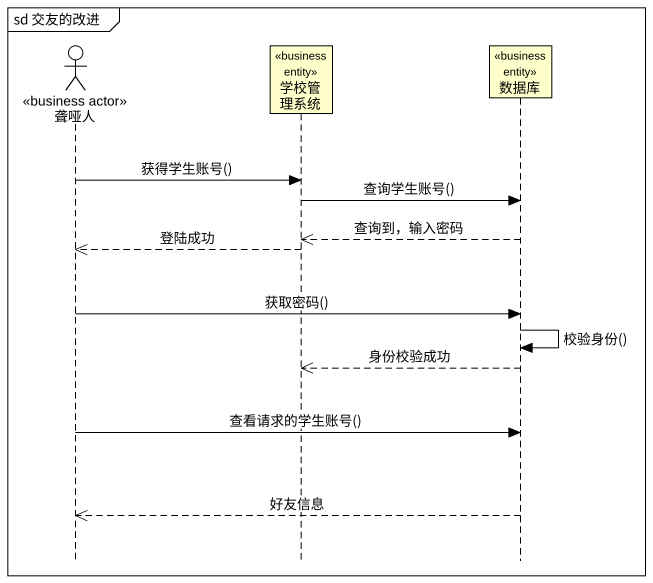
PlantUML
@startuml
mainframe sd 交友的改进
hide footbox
actor 聋哑人 <<business actor>>
participant 学校管理系统 <<business entity>>
participant 数据库 <<business entity>>

聋哑人 -> 学校管理系统 : 获得学生账号()
学校管理系统 -> 数据库 : 查询学生账号()
数据库 -->> 学校管理系统 : 查询到，输入密码
学校管理系统 -->> 聋哑人 : 登陆成功
聋哑人 -> 数据库 : 获取密码()
数据库 -> 数据库 : 校验身份()
数据库 -->> 学校管理系统 : 身份校验成功
聋哑人 -> 数据库 : 查看请求的学生账号()
数据库 -->> 聋哑人 : 好友信息
@enduml
